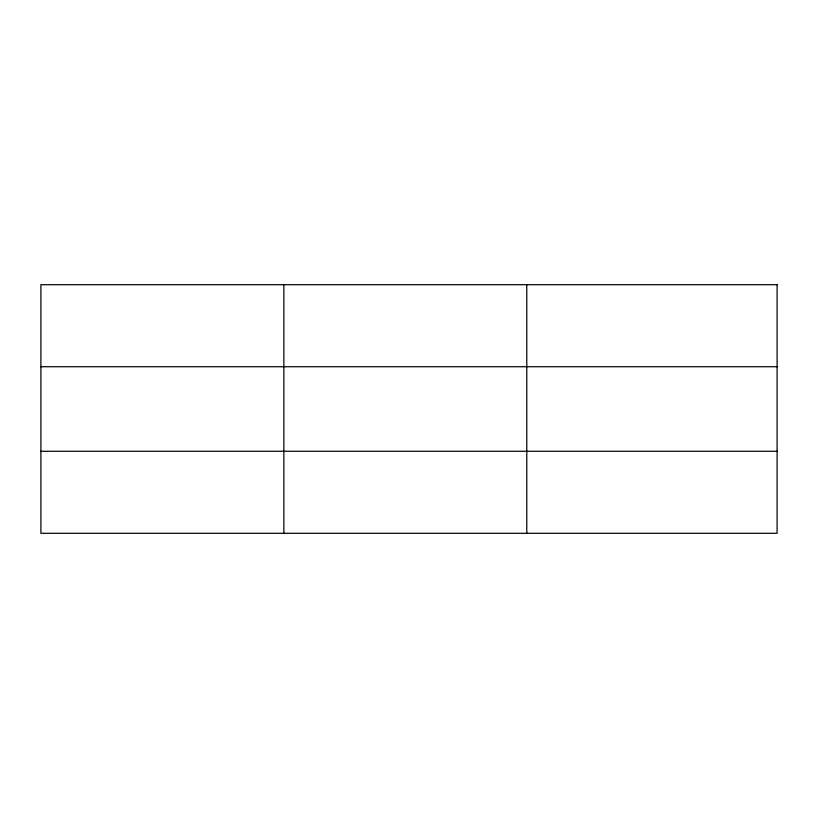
<?xml version="1.0" encoding="UTF-8"?>
<svg xmlns="http://www.w3.org/2000/svg" width="818" height="818" viewBox="0 0 818 818"><rect width="100%" height="100%" fill="white"/><g stroke="black" fill="none" stroke-linecap="round" stroke-linejoin="round"><path stroke-width="1.23" d="M283.846 533.316L283.846 284.684M526.792 533.316L526.792 284.684M40.9 366.73L777.1 366.73M40.9 451.27L777.1 451.27M777.1 284.684L777.1 533.316L40.9 533.316L40.9 284.684L777.1 284.684"/></g></svg>
